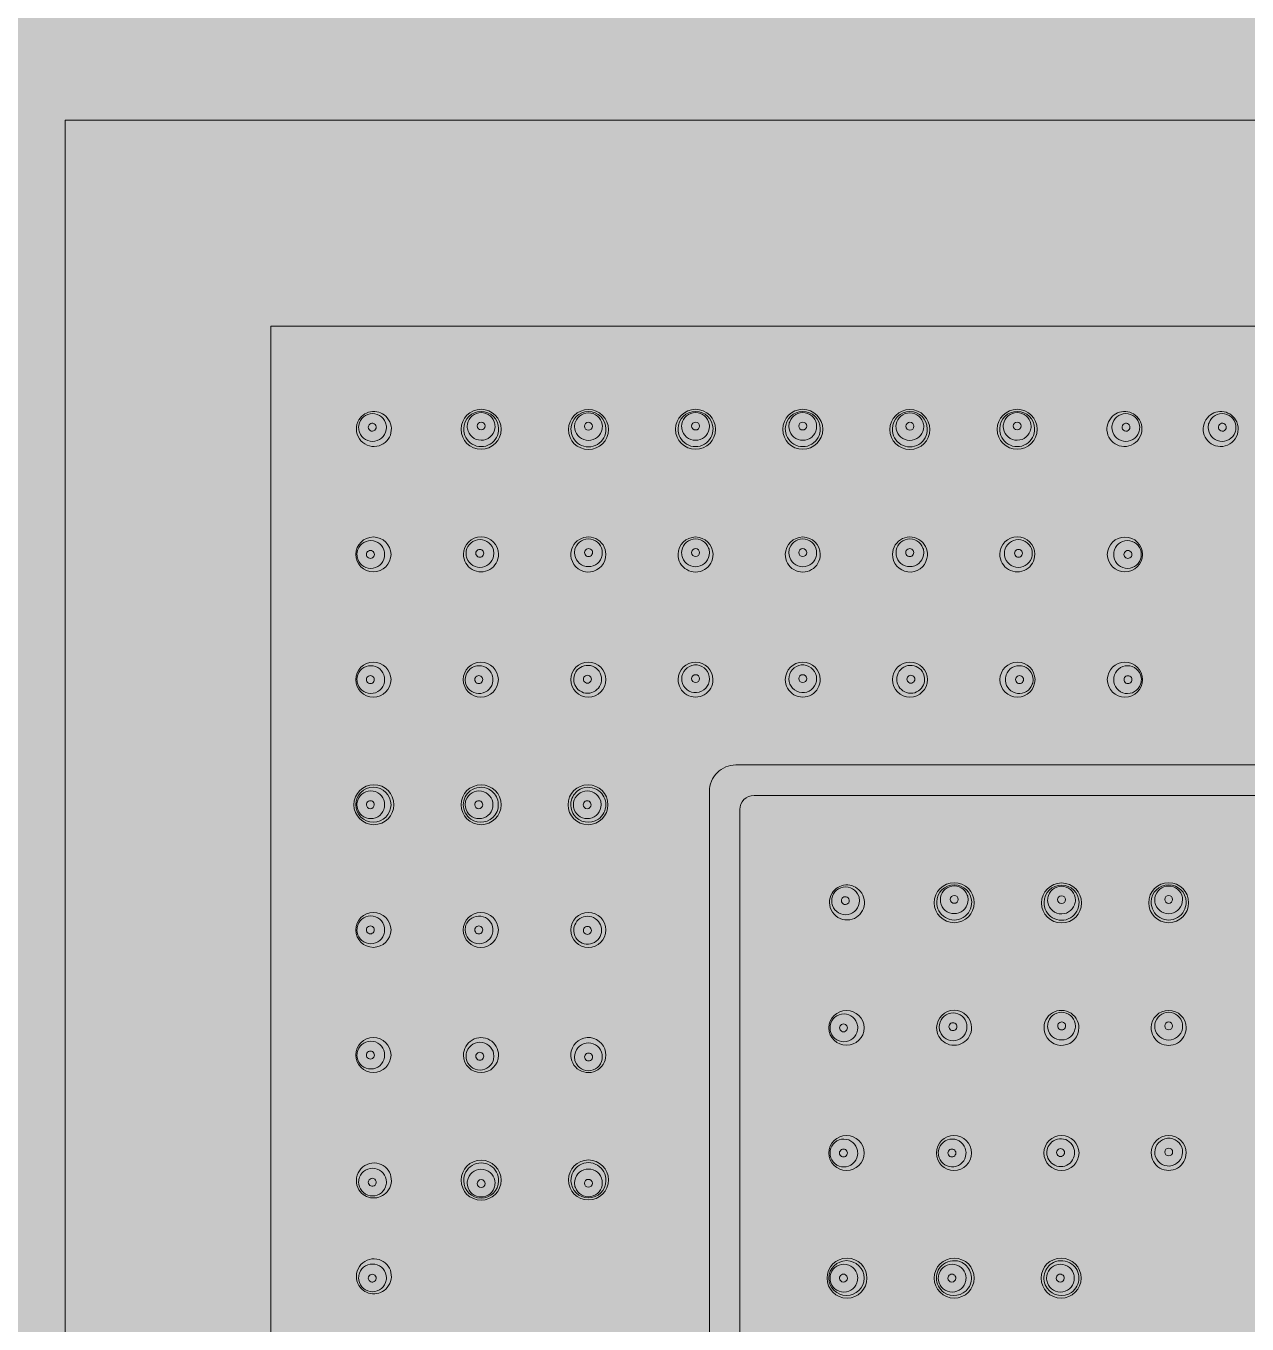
# Model space of a CAD drawing. Header units: metres. Extents: x 8 to 2416, y -346 to 476.
# Drawn here: x 214.5761 to 214.6817, y -176.3671 to -176.255 of the extents above; entities that cross this region are included whole.
import ezdxf

# ---------------------------------------------------------------- set-up
doc = ezdxf.new("R2010")
doc.units = ezdxf.units.M
doc.linetypes.add('0', pattern=[0])
doc.layers.get('0').update_dxf_attribs({"color": 250, "linetype": '0', "lineweight": 20})
doc.layers.add('baños', color=140, linetype='Continuous', lineweight=0)
doc.layers.add('SE-3', color=253, linetype='Continuous', lineweight=5)
doc.styles.get("Standard").update_dxf_attribs({"font": 'arial.ttf', "height": 0.1875})

# ---------------------------------------------------------------- blocks, each defined once
blk = doc.blocks.new('A$C3bae67db')
at = {"layer": 'baños'}
for p, q in [((0.05795743052766511, 0.144322481631086), (0.1420428246007646, 0.144322481631086)), ((0.05567767941755619, 0.142043857970684), (0.05567767969631632, 0.05795731748658994)), ((0.05953425239812304, 0.1416937789345738), (0.140466002730534, 0.1416937789345738)), ((0.05830638234982644, 0.1404659088862488), (0.05830638234982644, 0.05953413947369057))]:
    blk.add_line(p, q, dxfattribs=at)
for points in [[(0.2000001275641807, 0.2000000241799569), (1.275641352549428e-07, 0.2000000241799569), (1.275641352549428e-07, 2.417995403902751e-08), (0.2000001275641807, 2.417995403902751e-08)], [(0.1822216636463319, 0.1822215602621071), (0.01777859148198413, 0.1822215602621071), (0.01777859148198413, 0.0177784880978038), (0.1822216636463319, 0.0177784880978038)]]:
    blk.add_lwpolyline(points, close=True, dxfattribs=at)
for centre, radius in [((0.03594764254646954, 0.1733134594743326), 0.001726273626168971), ((0.04522413281413584, 0.1732910671919292), 0.001726273626168971), ((0.0544796976509847, 0.1733134594743326), 0.001726273626168971), ((0.06374570612022445, 0.1733134594743326), 0.001726273626168971), ((0.07300127095707332, 0.1732910671919292), 0.001726273626168971), ((0.08227776122473962, 0.1733134594743326), 0.001726273626168971), ((0.05448229008286809, 0.1517792178755037), 0.0003427381330779128), ((0.06374232382266065, 0.1517792178755037), 0.0003427381330779128), ((0.02668161499421196, 0.1408899789571372), 0.001726273626168971), ((0.03594724761362933, 0.1408870039678796), 0.001726273626168971), ((0.04518573283938032, 0.1408870045110753), 0.001726273626168971), ((0.0768350682250798, 0.1324260433361175), 0.001726273626168971), ((0.0861115584927461, 0.1324036510537141), 0.001726273626168971), ((0.09536712332959496, 0.1324260433361175), 0.001726273626168971), ((0.09537011069431856, 0.1108947767265462), 0.0003427381330779128), ((0.03594724761362933, 0.1084584461727509), 0.001726273626168971), ((0.04522373788129563, 0.1084808384551543), 0.001726273626168971), ((0.06756904067282221, 0.1000025628189221), 0.001726273626168971), ((0.0768350682250798, 0.1000025628189221), 0.001726273626168971), ((0.08607355345083079, 0.1000025633621178), 0.001726273626168971)]:
    blk.add_circle(centre, radius, dxfattribs=at)
for centre, radius, start, end in [((0.02668835295797045, 0.1733449948361461), 0.001521988814155353, 148.366663832522, 279.4518474387844), ((0.02656214025953751, 0.1734710912806072), 0.001200821812368165, 19.98354941315338, 180.0929165922669), ((0.02667146049041413, 0.173339638749173), 0.001510474982378461, 39.79127587580216, 147.8576029366483), ((0.02654379855423805, 0.1734938082787956), 0.0003434622621792048, 80.36180667197289, 144.2972788445857), ((0.02654419348707826, 0.1734967832680532), 0.000340463161306216, 6.43826669501083, 80.34350834063362), ((0.02668618238338105, 0.1733286937784619), 0.001506273214753162, 279.6351170446447, 40.46958004635466), ((0.02656461747185723, 0.1734779245608316), 0.001196171468180108, 359.9940856858029, 19.71649711018825), ((0.03594852879812471, 0.1733573133617377), 0.001508167584307319, 0.9001850982253351, 179.1011506184335), ((0.03595047069982549, 0.1735581352258926), 0.001202478864778748, 20.04951967974894, 179.640957565026), ((0.03594975739791018, 0.1735992992373561), 0.0003427216785174244, 0.3254488414049065, 179.6683356267581), ((0.03596245409856103, 0.1735654923240766), 0.001188702755491038, 0.00229199929753495, 19.9144172177911), ((0.04522324656248067, 0.1733349210793058), 0.001508167584307319, 0.8988493815665013, 179.0998149017747), ((0.04520932126204436, 0.1735431000416732), 0.001188702755491038, 160.0855827822089, 179.9977080007025), ((0.04522130466055252, 0.1735357429434607), 0.001202478864778748, 0.3590424349740219, 159.9504803202511), ((0.04522201796246783, 0.1735769069549526), 0.0003427216785174244, 0.3316643732419094, 179.6745511585951), ((0.05447989800812003, 0.1733552166100374), 0.001508175294152605, 0.896473032322938, 179.1038122815197), ((0.05448101657564486, 0.1735538487710251), 0.001202467430117421, 20.04733987539626, 179.6512744404281), ((0.05448018139393618, 0.173594454557179), 0.0003427214496652206, 0.3198416913579096, 179.6787560475), ((0.05449272013104611, 0.1735610929665263), 0.001188992995398989, 0.002160217887124121, 19.91273335855645), ((0.06374550576308913, 0.1733552166100374), 0.001508175294152605, 0.8961877184802615, 179.1035269676771), ((0.06373268364016305, 0.1735610929665263), 0.001188992995398989, 160.0872666414435, 179.9978397821129), ((0.0637443871955643, 0.1735538487710251), 0.001202467430117421, 0.3487255595719368, 159.9526601246038), ((0.06374522237727298, 0.173594454557179), 0.0003427214496652206, 0.3212439525000475, 179.6801583086421), ((0.07300215720872849, 0.1733349210793058), 0.001508167584307319, 0.9001850982253351, 179.1011506184335), ((0.07300409911065664, 0.1735357429434607), 0.001202478864778748, 20.04951967974894, 179.640957565026), ((0.07300338580874133, 0.1735769069549526), 0.0003427216785174244, 0.3254488414049065, 179.6683356267581), ((0.07301608250939218, 0.1735431000416732), 0.001188702755491038, 0.00229199929753495, 19.9144172177911), ((0.08227687497308445, 0.1733573133617377), 0.001508167584307319, 0.8988493815665013, 179.0998149017747), ((0.08226294967264813, 0.1735654923240766), 0.001188702755491038, 160.0855827822089, 179.9977080007025), ((0.08227493307138367, 0.1735581352258926), 0.001202478864778748, 0.3590424349740219, 159.9504803202511), ((0.08227564637329898, 0.1735992992373561), 0.0003427216785174244, 0.3316643732419094, 179.6745511585951), ((0.0915392213878281, 0.1733286937784619), 0.001506273214753162, 139.5304199536453, 260.3648829553553), ((0.09155394328079502, 0.173339638749173), 0.001510474982378461, 32.1423970633517, 140.2087241241978), ((0.09166078629935193, 0.1734779245608316), 0.001196171468180108, 160.2835028898118, 180.0059143141971), ((0.09166326351167164, 0.1734710912806072), 0.001200821812368165, 359.9070834077331, 160.0164505868466), ((0.09153705081323871, 0.1733449948361461), 0.001521988814155353, 260.5481525612156, 31.633336167478), ((0.09168121028435827, 0.1734967832680532), 0.000340463161306216, 99.65649165936632, 173.5617333049892), ((0.09168160521697111, 0.1734938082787956), 0.0003434622621792048, 35.70272115541425, 99.63819332802713), ((0.09985813866762783, 0.1733286937784619), 0.001506273214753162, 139.5304199536453, 260.3648829553553), ((0.09987286056059475, 0.173339638749173), 0.001510474982378461, 32.1423970633517, 140.2087241241978), ((0.09997970357915165, 0.1734779245608316), 0.001196171468180108, 160.2835028898118, 180.0059143141971), ((0.09998218079147136, 0.1734710912806072), 0.001200821812368165, 359.9070834077331, 160.0164505868466), ((0.09985596809303843, 0.1733449948361461), 0.001521988814155353, 260.5481525612156, 31.633336167478), ((0.100000127564158, 0.1734967832680532), 0.000340463161306216, 99.65649165936632, 173.5617333049892), ((0.1000005224967708, 0.1734938082787956), 0.0003434622621792048, 35.70272115541425, 99.63819332802713), ((0.02655749825337672, 0.1734690213807717), 0.00119617823364954, 179.9941310564692, 199.6485422794375), ((0.02655997301460822, 0.1734758483477385), 0.001200817506817739, 199.9156134316533, 0.09317299457435906), ((0.02654205190149561, 0.1734943216248617), 0.0003417448353014675, 144.1962748123012, 216.5408433824308), ((0.02654136459543999, 0.1734947125826984), 0.0003414261719296849, 216.6622272733104, 290.466407909324), ((0.02654142169056151, 0.1734966598719616), 0.0003432313649668054, 290.3438179429309, 6.406851776727837), ((0.03594856698939886, 0.1733275157811995), 0.001508967363600021, 177.9698192432843, 2.177052033884066), ((0.0359367025284687, 0.1735657161405477), 0.001188687084480606, 180.0022010002266, 199.6794990756158), ((0.03594870799813954, 0.1735730735439809), 0.001202472454991783, 199.8169514147223, 359.6410310933491), ((0.03594975761118668, 0.173603229818486), 0.0003427216785175545, 180.3254488415971, 359.6683356265643), ((0.04522320837097915, 0.1733051234987677), 0.001508967363600021, 177.8229479661159, 2.030180756715632), ((0.04522306736246584, 0.1735506812615775), 0.001202472454991783, 180.358968906651, 340.1830485852777), ((0.0452220177494187, 0.1735808375360826), 0.0003427216785175545, 180.3316643734357, 359.6745511584029), ((0.04523507283190931, 0.1735433238581159), 0.001188687084480606, 340.3205009243842, 359.9977989997734), ((0.05447989808065223, 0.1733261349289883), 0.001508910434373833, 177.9996003974604, 2.000684916435894), ((0.05446754951820232, 0.1735612104902096), 0.001188978101211688, 180.0020748071833, 199.67936772018), ((0.05447933488515311, 0.1735681017058432), 0.001202398407140004, 199.7994449916714, 359.6681591336498), ((0.05448018144100253, 0.173598289266824), 0.0003427214496676189, 180.3198417624976, 359.6787559762951), ((0.06374550569055693, 0.1733261349289883), 0.001508910434373833, 177.9993150835641, 2.000399602539628), ((0.06374606888628342, 0.1735681017058432), 0.001202398407140004, 180.3318408663502, 340.2005550083285), ((0.06374522233020663, 0.173598289266824), 0.0003427214496676189, 180.3212440237049, 359.6801582375024), ((0.06375785425300684, 0.1735612104902096), 0.001188978101211688, 340.3206322798199, 359.9979251928167), ((0.07300219540023001, 0.1733051234987677), 0.001508967363600021, 177.9698192432843, 2.177052033884066), ((0.07299033093929985, 0.1735433238581159), 0.001188687084480606, 180.0022010002266, 199.6794990756158), ((0.07300233640874332, 0.1735506812615775), 0.001202472454991783, 199.8169514147223, 359.6410310933491), ((0.07300338602179046, 0.1735808375360826), 0.0003427216785175545, 180.3254488415971, 359.6683356265643), ((0.0822768367818103, 0.1733275157811995), 0.001508967363600021, 177.8229479661159, 2.030180756715632), ((0.08227669577306962, 0.1735730735439809), 0.001202472454991783, 180.358968906651, 340.1830485852777), ((0.08227564616002248, 0.173603229818486), 0.0003427216785175545, 180.3316643734357, 359.6745511584029), ((0.08228870124274046, 0.1735657161405477), 0.001188687084480606, 340.3205009243842, 359.9977989997734), ((0.09166543075660094, 0.1734758483477385), 0.001200817506817739, 179.9068270054256, 340.0843865683467), ((0.09168398208064765, 0.1734966598719616), 0.0003432313649668054, 173.5931482232722, 249.6561820570691), ((0.09168403917576917, 0.1734947125826984), 0.0003414261719296849, 249.5335920906758, 323.3377727266896), ((0.09168335186971355, 0.1734943216248617), 0.0003417448353014675, 323.4591566175691, 35.80372518769882), ((0.09166790551783244, 0.1734690213807717), 0.00119617823364954, 340.3514577205625, 0.005868943530813565), ((0.09998434803640066, 0.1734758483477385), 0.001200817506817739, 179.9068270054256, 340.0843865683467), ((0.1000028993604474, 0.1734966598719616), 0.0003432313649668054, 173.5931482232722, 249.6561820570691), ((0.1000029564555689, 0.1734947125826984), 0.0003414261719296849, 249.5335920906758, 323.3377727266896), ((0.1000022691495133, 0.1734943216248617), 0.0003417448353014675, 323.4591566175691, 35.80372518769882), ((0.09998682279763216, 0.1734690213807717), 0.00119617823364954, 340.3514577205625, 0.005868943530813565), ((0.02663879445433714, 0.16248970152974), 0.001523564837230641, 0.572643303545837, 179.4250678076633), ((0.02641404869312147, 0.1625132737926727), 0.00119389333313216, 19.32997812112687, 180.3589489030435), ((0.03593772813631269, 0.1625079825428095), 0.001510641993610608, 0.5139883427186024, 179.4190526749139), ((0.0358497349675222, 0.1625904260841828), 0.001200928035992184, 19.83266307732577, 180.07419896696), ((0.04521341857773997, 0.1625044422988147), 0.001509211767642307, 0.7561059737710158, 193.171467770371), ((0.04521919396050045, 0.1626533971103079), 0.001200928035992184, 359.92580103304, 160.1673369226743), ((0.05447967483312688, 0.1625053218036676), 0.001508369991397104, 0.7108807457131594, 179.2900072567805), ((0.05448111998019023, 0.1626421779732148), 0.001201973046303671, 19.915328080069, 179.8397393457669), ((0.06374493907240186, 0.1625053218036676), 0.001508369991397104, 0.7099927432194744, 179.2891192542869), ((0.06374349392533851, 0.1626421779732148), 0.001201973046303671, 0.1602606542315242, 160.084671919931), ((0.07301119532778877, 0.1625044422988147), 0.001509211767642307, 346.828532229629, 179.243894026229), ((0.0730054199450283, 0.1626533971103079), 0.001200928035992184, 19.83266307732577, 180.07419896696), ((0.08228688576921606, 0.1625079825428095), 0.001510641993610608, 0.5809473250861245, 179.4860116572814), ((0.08237487893800655, 0.1625904260841828), 0.001200928035992184, 359.92580103304, 160.1673369226743), ((0.0915862143840318, 0.1624867265404824), 0.001523564837230641, 0.5749321923366639, 179.4273566964525), ((0.09181096014524748, 0.1625102988034151), 0.00119389333313216, 359.6410510969565, 160.6700218788731), ((0.02637921581206548, 0.1625079551179631), 0.0003407760450880885, 359.6804184145589, 180.3259849812832), ((0.02640200394601244, 0.1625059856988464), 0.001207674969753276, 0, 19.46710473996738), ((0.03584852868878308, 0.1625888708632779), 0.00119972075021922, 180, 199.6894084976491), ((0.03584887435952488, 0.1625915256633057), 0.001200943033476937, 199.8031047080196, 0.06684714840780348), ((0.03583517325408003, 0.1626041723710792), 0.0003424123588573842, 0.09251265869286474, 180.098022152865), ((0.03583517330887709, 0.1626041394468594), 0.0003424123588572697, 180.092512941707, 0.09802186985085153), ((0.03585009761011726, 0.1625929907371422), 0.001199718968097798, 359.996946844907, 19.72332169044368), ((0.04521883131813276, 0.1626559617632672), 0.001199718968097798, 160.2766783095563, 180.003053155093), ((0.04522005456849776, 0.1626544966894308), 0.001200943033476937, 179.9331528515922, 340.1968952919805), ((0.04523375561914555, 0.1626671104729844), 0.0003424123588572697, 179.9019781301492, 359.907487058293), ((0.04523375567394261, 0.1626671433972042), 0.0003424123588573842, 359.901977847135, 179.9074873413072), ((0.04522040023923957, 0.162651841889403), 0.00119972075021922, 340.3105915023508, 0), ((0.05447514442696821, 0.162645556827659), 0.001195992791243886, 180.0008071647798, 199.7035512946327), ((0.05448032528509295, 0.1626488237044619), 0.00120197248215199, 199.7668953392953, 359.839403913317), ((0.05448089270360335, 0.1626680811883894), 0.000342717117449731, 0.1414165953508873, 179.8545204967726), ((0.05448089276453949, 0.1626697972677), 0.0003427171174496419, 180.1414165954144, 359.854520496644), ((0.05448629616487644, 0.1626454373263648), 0.001195996880989198, 0.0008305610141249543, 19.85298930787151), ((0.06373831774087968, 0.1626454373263648), 0.001195996880989198, 160.1470106921285, 179.9991694389859), ((0.0637442886204358, 0.1626488237044619), 0.00120197248215199, 180.160596086683, 340.2331046607047), ((0.0637437212019254, 0.1626680811883894), 0.000342717117449731, 0.1454795032273842, 179.8585834046491), ((0.06374372114098925, 0.1626697972677), 0.0003427171174496419, 180.145479503356, 359.8585834045856), ((0.06374946947856053, 0.162645556827659), 0.001195992791243886, 340.2964487053673, 359.9991928352202), ((0.07300421366628917, 0.162651841889403), 0.00119972075021922, 180, 199.6894084976491), ((0.07300455933703098, 0.1626544966894308), 0.001200943033476937, 199.8031047080196, 0.06684714840780348), ((0.07299085823158613, 0.1626671433972042), 0.0003424123588573842, 0.09251265869286474, 180.098022152865), ((0.07299085828638319, 0.1626671104729844), 0.0003424123588572697, 180.092512941707, 0.09802186985085153), ((0.07300578258762336, 0.1626559617632672), 0.001199718968097798, 359.996946844907, 19.72332169044368), ((0.08237451629541148, 0.1625929907371422), 0.001199718968097798, 160.2766783095563, 180.003053155093), ((0.08237573954600386, 0.1625915256633057), 0.001200943033476937, 179.9331528515922, 340.1968952919805), ((0.08238944059665165, 0.1626041394468594), 0.0003424123588572697, 179.9019781301492, 359.907487058293), ((0.08238944065144871, 0.1626041723710792), 0.0003424123588573842, 359.901977847135, 179.9074873413072), ((0.08237608521674566, 0.1625888708632779), 0.00119972075021922, 340.3105915023508, 0), ((0.09182300489258388, 0.1625030107095888), 0.001207674969753276, 160.5328952600326, 180), ((0.09184579302630347, 0.1625049801287055), 0.0003407760450880885, 359.6740150187168, 180.3195815854411), ((0.0266387950550584, 0.1625197775215845), 0.001523560504830024, 180.5561373689593, 359.441573742277), ((0.02642785375608447, 0.1625057363893809), 0.00120767496975197, 179.997253034212, 199.4671047486142), ((0.02641580915472197, 0.162498448543392), 0.001193893552601191, 199.3299870384884, 0.3617157200806724), ((0.02637921602647886, 0.1625041155252411), 0.0003407760450881728, 179.6804184144938, 0.3259849813467099), ((0.03593772851670884, 0.1625086333660484), 0.001510635915196017, 179.4437361404923, 0.4893048771358387), ((0.04521488791849926, 0.1624924126265803), 0.001507949430811743, 192.7136886774853, 1.213885066650693), ((0.05447967492748695, 0.1624929886570108), 0.001508573317714411, 178.8216237899946, 1.179264308856052), ((0.06374493897804179, 0.1624929886570108), 0.001508573317714411, 178.820735691144, 1.178376210005465), ((0.07300972598702948, 0.1624924126265803), 0.001507949430811743, 178.7861149333493, 347.2863113225147), ((0.0822868853888199, 0.1625086333660484), 0.001510635915196017, 179.5106951228642, 0.5562638595076828), ((0.09158621378331055, 0.1625168025323269), 0.001523560504830024, 180.5584262577229, 359.4438626310407), ((0.09180919968364698, 0.1624954735541344), 0.001193893552601191, 179.6382842799193, 340.6700129615115), ((0.09184579281189009, 0.1625011405359835), 0.0003407760450881728, 179.6740150186533, 0.3195815855062213), ((0.09179715508228448, 0.1625027614001233), 0.00120767496975197, 340.5328952513857, 0.00274696578805152), ((0.02663785287288967, 0.1516793232206517), 0.001523803867774046, 0.5837768436947157, 179.4152251325285), ((0.02641135372616965, 0.1517027955314241), 0.001193765217027741, 19.32207136788142, 180.363403610891), ((0.03592147547076685, 0.1516853050253708), 0.001515211808342921, 0.2639760559234214, 179.7336847053708), ((0.03576870870299764, 0.1516971728971335), 0.001198002720139636, 19.54098254232294, 180.1675718781783), ((0.04521661609644845, 0.1516867050663002), 0.001515211808342921, 0.2663152946292405, 179.7360239440766), ((0.04515062373750744, 0.1517256996076135), 0.001201160737011495, 8.702909777498146, 147.0834398944907), ((0.05447950813184299, 0.1516974878060644), 0.001508175096699564, 0.3875553460212671, 179.6135214827309), ((0.05448327261931674, 0.151767782404324), 0.001200198361899698, 199.7612507028317, 179.9592501936951), ((0.06374510577368575, 0.1516974878060644), 0.001508175096699564, 0.386478517269135, 179.6124446539788), ((0.063741341286212, 0.151767782404324), 0.001200198361899698, 0.04074980630490895, 340.2387492971683), ((0.0730079978090803, 0.1516867050663002), 0.001515211808342921, 0.2639760559234214, 179.7336847053708), ((0.0730739901680213, 0.1517256996076135), 0.001201160737011495, 32.91656010550926, 171.2970902225019), ((0.08230313843476189, 0.1516853050253708), 0.001515211808342921, 0.2663152946292405, 179.7360239440766), ((0.0824559052025311, 0.1516971728971335), 0.001198002720139636, 359.8324281218217, 160.4590174576771), ((0.09158715596547928, 0.1516763482313941), 0.001523803867774046, 0.5847748674714536, 179.4162231563053), ((0.0918136551121993, 0.1516998205421665), 0.001193765217027741, 359.636596389109, 160.6779286321186), ((0.02663785314141798, 0.1517101341865335), 0.001523801172583426, 180.5737534540958, 359.4252485220948), ((0.02642540357485679, 0.1516951663949051), 0.001207791056576054, 179.9972663805075, 199.4636292666915), ((0.02641315858907411, 0.1516877108249055), 0.001193765215403577, 199.3220712593833, 0.3634045924781659), ((0.02637626643670821, 0.1516972787777213), 0.0003407458622599414, 6.35093158794635e-11, 180.3292931579268), ((0.02637627761235173, 0.1516933897590498), 0.0003407568798300127, 179.6753688899595, 0.6539242679389679), ((0.02639910873629425, 0.1516953399615666), 0.001207791059114692, 359.9972673894018, 19.46362924008448), ((0.03592147574657112, 0.1516988162758715), 0.001515209523409549, 180.2445972809356, 359.7530634803589), ((0.0357750706611828, 0.1516936374212783), 0.001204359554630129, 179.9984916965057, 199.6016971446696), ((0.03576950751128471, 0.1516903087541159), 0.001198002774692498, 199.5409847640694, 355.6504272075318), ((0.03574472805278539, 0.1516948994953289), 0.0003418119665339049, 359.8552793012769, 180.1515735499855), ((0.03574472815851415, 0.1516931318816042), 0.0003418119665338834, 179.8552793012768, 0.1515735499854856), ((0.03575830528255075, 0.1516925742759447), 0.001209345381516621, 355.5836531630925, 19.58144326290454), ((0.04521661582064418, 0.1517002163168009), 0.001515209523409549, 180.2469365196411, 359.7554027190644), ((0.04515062373796219, 0.151725699607983), 0.001201160736598691, 147.0834398431392, 202.9431687113481), ((0.04513443505627812, 0.1517334180448024), 0.0003418119665339049, 359.8484264500146, 180.1447206987231), ((0.04513443495054936, 0.1517316504310493), 0.0003418119665338834, 179.8484264500145, 0.1447206987231602), ((0.0451506237447834, 0.1517256996062493), 0.001201160729709154, 337.4823809651804, 8.702909875497538), ((0.05447950815821834, 0.1516946950685458), 0.001508196546264781, 179.5074288684401, 0.4936479602929344), ((0.05441135045814782, 0.1517482342116985), 0.001128460337495796, 178.9640748255869, 199.9974153185455), ((0.0637451057473104, 0.1516946950685458), 0.001508196546264781, 179.5063520397071, 0.4925711315599271), ((0.06381326344738092, 0.1517482342116985), 0.001128460337495796, 340.0025846814546, 1.035925174413134), ((0.07300799808488456, 0.1517002163168009), 0.001515209523409549, 180.2445972809356, 359.7530634803589), ((0.07307399016074534, 0.1517256996062493), 0.001201160729709154, 171.2970901245025, 202.5176190348196), ((0.07309017884925062, 0.1517334180448024), 0.0003418119665339049, 359.8552793012769, 180.1515735499855), ((0.07309017895497938, 0.1517316504310493), 0.0003418119665338834, 179.8552793012768, 0.1515735499854856), ((0.07307399016756655, 0.151725699607983), 0.001201160736598691, 337.0568312886519, 32.91656015686085), ((0.08230313815895762, 0.1516988162758715), 0.001515209523409549, 180.2469365196411, 359.7554027190644), ((0.08246630862297799, 0.1516925742759447), 0.001209345381516621, 160.4185567370955, 184.4163468369073), ((0.08245510639424403, 0.1516903087541159), 0.001198002774692498, 184.3495727924682, 340.4590152359306), ((0.08247988585274335, 0.1516948994953289), 0.0003418119665339049, 359.8484264500146, 180.1447206987231), ((0.08247988574701459, 0.1516931318816042), 0.0003418119665338834, 179.8484264500145, 0.1447206987231602), ((0.08244954324434595, 0.1516936374212783), 0.001204359554630129, 340.3983028553304, 0.00150830349425744), ((0.09158715569695097, 0.1517071591972758), 0.001523801172583426, 180.5747514779052, 359.4262465459042), ((0.09181185024929484, 0.1516847358356479), 0.001193765215403577, 179.6365954075218, 340.6779287406165), ((0.0918259001020747, 0.151692364972309), 0.001207791059114692, 160.5363707599155, 180.0027326105982), ((0.09184873122601722, 0.1516904147697922), 0.0003407568798300127, 179.346075732061, 0.324631110040522), ((0.09184874240166074, 0.1516943037884637), 0.0003407458622599414, 359.6707068420732, 179.9999999999365), ((0.09179960526373954, 0.1516921914056475), 0.001207791056576054, 340.5363707333084, 0.002733619492575247), ((0.04515068339353867, 0.1517096354696328), 0.001195045438537086, 202.2327774254911, 338.1927723495052), ((0.07307393051199007, 0.1517096354696328), 0.001195045438537086, 201.8072276504948, 337.7672225745089), ((0.05795630335677515, 0.142043857970684), 0.002278623939186994, 89.971657394038, 180), ((0.02663749679047989, 0.1408746346023015), 0.00152379913724904, 0.4815084169714707, 179.5184915830285), ((0.03592152982376184, 0.1408746464340318), 0.00152080370815291, 62.66042759306035, 126.6516953464654), ((0.04521145062924781, 0.1408746469772559), 0.00152080370815291, 53.34830465353465, 117.3395724069396), ((0.02645187154073803, 0.140882942504664), 0.001235887417606161, 160.6482721695431, 179.7914807641896), ((0.02641232233166058, 0.1408975588384074), 0.001193729488785252, 359.5143326426547, 160.681163080058), ((0.03591267946192467, 0.1408858718007941), 0.001506514668338149, 126.6365019344265, 180.0534909585633), ((0.03577415512106974, 0.1408870343368172), 0.001204436081000226, 160.4002387764176, 180.1222094087611), ((0.03576849450971942, 0.1408905097199131), 0.001197938431549503, 359.8323604302385, 160.4660116733307), ((0.03592799330474783, 0.1408844735623127), 0.001509106328667489, 15.44699995191785, 62.70706108587409), ((0.03593418548073579, 0.1408868331361255), 0.001502509496179472, 325.0549561738853, 15.42316380291073), ((0.04519879497227386, 0.1408868336793496), 0.001502509496179472, 164.5768361970892, 214.9450438261147), ((0.04520498714826182, 0.1408844741055084), 0.001509106328667489, 117.2929389141259, 164.5530000480822), ((0.04512404218233179, 0.1408905102631373), 0.001197938431549503, 19.53398832666936, 180.1676395697615), ((0.04522030099108498, 0.1408858723439899), 0.001506514668338149, 359.9465090414367, 53.3634980655735), ((0.04511838157098147, 0.1408870348800129), 0.001204436081000226, 359.8777905912389, 19.59976122358242), ((0.05953425239812304, 0.1404659088862488), 0.001227870048324664, 90.00000000256642, 179.9999999898011), ((0.02663749679047989, 0.1409054156539078), 0.001523851350039296, 180.6758761340693, 359.3241238659307), ((0.02641017567405335, 0.1408829216825787), 0.001194191915340333, 179.7832012068268, 340.6623966942979), ((0.02637532323613279, 0.1408919247424087), 0.0003407503923429775, 359.2459407059762, 180.7540592940236), ((0.02637532323613279, 0.1408880084856499), 0.0003407213562947965, 180.0955432162111, 359.9044567837889), ((0.02639817419524526, 0.1408899221982729), 0.001207837290240649, 340.537568001467, 359.8822677890739), ((0.03591265801626697, 0.1408880546749067), 0.001506496842203655, 180.1365117840078, 235.2142598131893), ((0.03576765534033122, 0.1408834946195334), 0.001197933953633447, 179.9535721002179, 340.4661922248824), ((0.03574353055589974, 0.1408878943784266), 0.0003418063086853633, 359.4251909468629, 180.574809053137), ((0.03574353055589974, 0.1408861019234742), 0.0003417930261405343, 180.2743482528581, 359.7256517471419), ((0.03576199303163641, 0.1408869747278523), 0.001204434782080665, 340.4002334721913, 0.001426747796174793), ((0.0451305436604148, 0.140886975271048), 0.001204434782080665, 179.9985732522038, 199.5997665278087), ((0.04512488135171999, 0.1408834951627291), 0.001197933953633447, 199.5338077751176, 0.04642789978211763), ((0.04511300602937673, 0.1408878949216508), 0.0003418063086853633, 359.4251909468629, 180.574809053137), ((0.04511300602937673, 0.1408861024666983), 0.0003417930261405343, 180.2743482528581, 359.7256517471419), ((0.04522032243674268, 0.1408880552181309), 0.001506496842203655, 304.7857401868107, 359.8634882159906), ((0.0359213165556671, 0.1408973936484479), 0.001519107682017091, 235.1470028587918, 325.0064798470243), ((0.04521166389734255, 0.140897394191672), 0.001519107682017091, 214.9935201529758, 304.8529971412081), ((0.06744956593814777, 0.1325836751423921), 0.001200821812368165, 19.98354941315338, 180.0929165922669), ((0.06755888616902439, 0.1324522226109579), 0.001510474982378461, 39.79127587580216, 147.8576029366483), ((0.06757360806199131, 0.1324412776402468), 0.001506273214753162, 279.6351170446447, 40.46958004635466), ((0.07683595447673497, 0.1324698972235225), 0.001508167584307319, 0.9001850982253351, 179.1011506184335), ((0.07683789637843574, 0.1326707190876775), 0.001202478864778748, 20.04951967974894, 179.640957565026), ((0.08611067224109092, 0.1324475049410907), 0.001508167584307319, 0.8988493815665013, 179.0998149017747), ((0.08610873033916278, 0.1326483268052456), 0.001202478864778748, 0.3590424349740219, 159.9504803202511), ((0.09536732368673029, 0.1324678004718223), 0.001508175294152605, 0.896473032322938, 179.1038122815197), ((0.09536844225425511, 0.13266643263281), 0.001202467430117421, 20.04733987539626, 179.6512744404281), ((0.06757577863658071, 0.132457578697931), 0.001521988814155353, 148.366663832522, 279.4518474387844), ((0.06744492393198698, 0.1325816052425566), 0.00119617823364954, 179.9941310564692, 199.6485422794375), ((0.06744739869321847, 0.1325884322095234), 0.001200817506817739, 199.9156134316533, 0.09317299457435906), ((0.06742947758010587, 0.1326069054866466), 0.0003417448353014675, 144.1962748123012, 216.5408433824308), ((0.06743122423284831, 0.1326063921405805), 0.0003434622621792048, 80.36180667197289, 144.2972788445857), ((0.06742879027405024, 0.1326072964444833), 0.0003414261719296849, 216.6622272733104, 290.466407909324), ((0.06743161916568852, 0.1326093671298381), 0.000340463161306216, 6.43826669501083, 80.34350834063362), ((0.06742884736917176, 0.1326092437337465), 0.0003432313649668054, 290.3438179429309, 6.406851776727837), ((0.06745204315046749, 0.1325905084226164), 0.001196171468180108, 359.9940856858029, 19.71649711018825), ((0.07683599266800911, 0.1324400996429844), 0.001508967363600021, 177.9698192432843, 2.177052033884066), ((0.07682412820707896, 0.1326783000023326), 0.001188687084480606, 180.0022010002266, 199.6794990756158), ((0.0768361336767498, 0.1326856574057658), 0.001202472454991783, 199.8169514147223, 359.6410310933491), ((0.07683718307652043, 0.1327118830991409), 0.0003427216785174244, 0.3254488414049065, 179.6683356267581), ((0.07683718328979694, 0.1327158136802709), 0.0003427216785175545, 180.3254488415971, 359.6683356265643), ((0.07684987977717128, 0.1326780761858615), 0.001188702755491038, 0.00229199929753495, 19.9144172177911), ((0.08611063404958941, 0.1324177073605526), 0.001508967363600021, 177.8229479661159, 2.030180756715632), ((0.08609674694065461, 0.1326556839034581), 0.001188702755491038, 160.0855827822089, 179.9977080007025), ((0.0861104930410761, 0.1326632651233624), 0.001202472454991783, 180.358968906651, 340.1830485852777), ((0.08610944364107809, 0.1326894908167375), 0.0003427216785174244, 0.3316643732419094, 179.6745511585951), ((0.08610944342802895, 0.1326934213978674), 0.0003427216785175545, 180.3316643734357, 359.6745511584029), ((0.08612249851051956, 0.1326559077199008), 0.001188687084480606, 340.3205009243842, 359.9977989997734), ((0.09536732375926249, 0.1324387187907732), 0.001508910434373833, 177.9996003974604, 2.000684916435894), ((0.09535497519681257, 0.1326737943519944), 0.001188978101211688, 180.0020748071833, 199.6793677201801), ((0.09536676056376336, 0.1326806855676281), 0.001202398407140004, 199.7994449916714, 359.6681591336498), ((0.09536760707254643, 0.1327070384189639), 0.0003427214496652206, 0.3198416913579096, 179.6787560475), ((0.09536760711961279, 0.1327108731286089), 0.0003427214496676189, 180.3198417624976, 359.6787559762951), ((0.09538014580965637, 0.1326736768283112), 0.001188992995398989, 0.002160217887124121, 19.91273335855645), ((0.02663785314141798, 0.1300647464498077), 0.001523801172583426, 0.5747514779052038, 179.4262465459042), ((0.02641315858907411, 0.1300871698114356), 0.001193765215403577, 359.6365954075218, 160.6779287406165), ((0.03592147574657112, 0.1300701143819545), 0.001515209523409549, 0.2469365196410936, 179.7554027190644), ((0.03576950751128471, 0.13007862190371), 0.001198002774692498, 4.349572792468204, 160.4590152359306), ((0.04521661582064418, 0.1300687143410251), 0.001515209523409549, 0.244597280935595, 179.7530634803589), ((0.04515068339353867, 0.1300592951881931), 0.001195045438537086, 21.80722765049478, 157.7672225745089), ((0.02663785287288967, 0.1300955574157179), 0.001523803867774046, 180.5847748674714, 359.4162231563053), ((0.02641135372616965, 0.1300720851049171), 0.001193765217027741, 179.636596389109, 340.6779286321186), ((0.02642540357485679, 0.1300797142414361), 0.001207791056576054, 160.5363707333084, 180.0027336194925), ((0.02637627761235173, 0.1300814908772914), 0.0003407568798300127, 359.346075732061, 180.3246311100405), ((0.02637626643670821, 0.1300776018586198), 0.0003407458622599414, 179.6707068420732, 359.9999999999364), ((0.02639910873629425, 0.1300795406747746), 0.001207791059114692, 340.5363707599155, 0.002732610598238034), ((0.03592147547076685, 0.1300836256324551), 0.001515211808342921, 180.2663152946292, 359.7360239440766), ((0.03576870870299764, 0.1300717577606925), 0.001198002720139636, 179.8324281218217, 340.459017457677), ((0.0357750706611828, 0.1300752932365477), 0.001204359554630129, 160.3983028553304, 180.0015083034943), ((0.03574472815851415, 0.1300757987762502), 0.0003418119665338834, 359.8484264500146, 180.1447206987231), ((0.03574472805278539, 0.1300740311624971), 0.0003418119665339049, 179.8484264500145, 0.1447206987231602), ((0.03575830528255075, 0.1300763563818812), 0.001209345381516621, 340.4185567370939, 4.416346836907331), ((0.04521661609644845, 0.1300822255915257), 0.001515211808342921, 180.2639760559234, 359.7336847053708), ((0.04515062373796219, 0.1300432310498714), 0.001201160736598691, 157.0568312886519, 212.9165601568608), ((0.04513443495054936, 0.1300372802267766), 0.0003418119665338834, 359.8552793012769, 180.1515735499855), ((0.0451506237447834, 0.1300432310515767), 0.001201160729709154, 351.2970901245022, 22.51761903481964), ((0.04515062373750744, 0.1300432310502124), 0.001201160737011495, 212.9165601055092, 351.2970902225019), ((0.04513443505627812, 0.1300355126130519), 0.0003418119665339049, 179.8552793012768, 0.1515735499854856), ((0.0675262201329474, 0.1216022853915248), 0.001523564837230641, 0.572643303545837, 179.4250678076633), ((0.06730147437173173, 0.1216258576544575), 0.00119389333313216, 19.32997812112687, 180.3589489030435), ((0.07682554874776315, 0.121623541393852), 0.001510641993610608, 0.5139883427186024, 179.4190526749139), ((0.07673755557897266, 0.1217059849352253), 0.001200928035992184, 19.83266307732577, 180.07419896696), ((0.08610123918919044, 0.1216200011498572), 0.001509211767642307, 0.7561059737710158, 193.171467770371), ((0.08610701457195091, 0.1217689559613504), 0.001200928035992184, 359.92580103304, 160.1673369226743), ((0.09536749544457734, 0.1216208806547101), 0.001508369991397104, 0.7108807457131594, 179.2900072567805), ((0.0953689405916407, 0.1217577368242573), 0.001201973046303671, 19.915328080069, 179.8397393457669), ((0.06752622073366865, 0.1216323613833694), 0.001523560504830024, 180.5561373689593, 359.441573742277), ((0.06731527943469473, 0.1216183202511658), 0.00120767496975197, 179.997253034212, 199.4671047486143), ((0.06730323483333223, 0.1216110324051769), 0.001193893552601191, 199.3299870384885, 0.3617157200806724), ((0.06726664149067574, 0.121620538979748), 0.0003407760450880885, 359.6804184145589, 180.3259849812832), ((0.06726664170508911, 0.121616699387026), 0.0003407760450881728, 179.6804184144938, 0.3259849813467099), ((0.0672894296246227, 0.1216185695606313), 0.001207674969753276, 0, 19.46710473996738), ((0.07682554912815931, 0.1216241922170909), 0.001510635915196017, 179.4437361404923, 0.4893048771358387), ((0.07673634930023354, 0.1217044297143204), 0.00119972075021922, 180, 199.6894084976491), ((0.07673669497097535, 0.1217070845143482), 0.001200943033476937, 199.8031047080196, 0.06684714840780348), ((0.0767229938655305, 0.1217197312221217), 0.0003424123588573842, 0.09251265869286474, 180.098022152865), ((0.07672299392032755, 0.1217196982979019), 0.0003424123588572697, 180.092512941707, 0.09802186985085153), ((0.07673791822156772, 0.1217085495881847), 0.001199718968097798, 359.996946844907, 19.72332169044368), ((0.08610270852994972, 0.1216079714776228), 0.001507949430811743, 192.7136886774853, 1.213885066650693), ((0.08610787517994822, 0.1217700555404733), 0.001200943033476937, 179.9331528515922, 340.1968952919805), ((0.08610665192958322, 0.1217715206143097), 0.001199718968097798, 160.2766783095563, 180.003053155093), ((0.08612157628539308, 0.1217827022482467), 0.0003424123588573842, 359.901977847135, 179.9074873413072), ((0.08612157623059602, 0.1217826693240269), 0.0003424123588572697, 179.9019781301492, 359.907487058293), ((0.08610822085069003, 0.1217674007404455), 0.00119972075021922, 340.3105915023508, 0), ((0.09536749553893742, 0.1216085475080533), 0.001508573317714411, 178.8216237899946, 1.179264308856052), ((0.09536296503841868, 0.1217611156787015), 0.001195992791243886, 180.0008071647798, 199.7035512946327), ((0.09536814589654341, 0.1217643825555044), 0.00120197248215199, 199.7668953392953, 359.839403913317), ((0.09536871331505381, 0.1217836400394319), 0.000342717117449731, 0.1414165953508873, 179.8545204967726), ((0.09536871337598996, 0.1217853561187425), 0.0003427171174496419, 180.1414165954144, 359.854520496644), ((0.0953741167763269, 0.1217609961774073), 0.001195996880989198, 0.0008305610141249543, 19.85298930787151), ((0.0266387950550584, 0.1192551031147566), 0.001523560504830024, 0.5584262577229699, 179.4438626310407), ((0.02641580915472197, 0.1192764320929776), 0.001193893552601191, 359.6382842799194, 160.6700129615116), ((0.03593772851670884, 0.119260297291806), 0.001510635915196017, 359.5106951228642, 180.5562638595077), ((0.03584887435952488, 0.1191774049945202), 0.001200943033476937, 359.9331528515922, 160.1968952919805), ((0.04521488791849926, 0.1192765180312456), 0.001507949430811743, 358.7861149333493, 167.2863113225147), ((0.04522005456849776, 0.1191144339683952), 0.001200943033476937, 19.80310470801955, 180.0668471484078), ((0.02663879445433714, 0.1192851791066296), 0.001523564837230641, 180.5749321923367, 359.4273566964525), ((0.02641404869312147, 0.1192616068436685), 0.00119389333313216, 179.6410510969565, 340.6700218788732), ((0.02642785375608447, 0.1192691442469602), 0.00120767496975197, 160.5328952513857, 180.002746965788), ((0.02637921602647886, 0.1192707651111), 0.0003407760450881728, 359.6740150186533, 180.3195815855062), ((0.02637921581206548, 0.1192669255184065), 0.0003407760450880885, 179.6740150187168, 0.3195815854410826), ((0.02640200394601244, 0.1192688949374947), 0.001207674969753276, 340.5328952600327, 0), ((0.03593772813631269, 0.1192609481150164), 0.001510641993610608, 180.5809473250861, 359.4860116572814), ((0.0358497349675222, 0.1191785045736431), 0.001200928035992184, 179.92580103304, 340.1673369226742), ((0.03584852868878308, 0.119180059794548), 0.00119972075021922, 160.3105915023508, 180), ((0.03583517330887709, 0.119164791210995), 0.0003424123588572697, 359.9019781301491, 179.907487058293), ((0.03583517325408003, 0.1191647582867468), 0.0003424123588573842, 179.9019778471349, 359.9074873413071), ((0.03585009761011726, 0.1191759399206838), 0.001199718968097798, 340.2766783095563, 0.003053155092960894), ((0.04521341857773997, 0.1192644883590113), 0.001509211767642307, 166.828532229629, 359.243894026229), ((0.04521883131813276, 0.1191129688945587), 0.001199718968097798, 179.996946844907, 199.7233216904437), ((0.04521919396050045, 0.119115533547518), 0.001200928035992184, 199.8326630773257, 0.07419896695995848), ((0.04523375561914555, 0.1191018201848415), 0.0003424123588572697, 0.09251294170702966, 180.0980218698508), ((0.04523375567394261, 0.1191017872606217), 0.0003424123588573842, 180.0925126586928, 0.09802215286506169), ((0.04522040023923957, 0.119117088768423), 0.00119972075021922, 0, 19.68940849764915), ((0.06752527855149992, 0.1107919070824366), 0.001523803867774046, 0.5837768436947157, 179.4152251325285), ((0.07680929608221732, 0.1108008638764133), 0.001515211808342921, 0.2639760559234214, 179.7336847053708), ((0.08610443670789891, 0.1108022639173427), 0.001515211808342921, 0.2663152946292405, 179.7360239440766), ((0.09536732874329346, 0.1108130466571069), 0.001508175096699564, 0.3875553460212671, 179.6135214827309), ((0.06729877940477991, 0.110815379393209), 0.001193765217027741, 19.32207136788142, 180.363403610891), ((0.06726369211531846, 0.1108098626395062), 0.0003407458622599414, 6.35093158794635e-11, 180.3292931579268), ((0.06728653441490451, 0.1108079238233515), 0.001207791059114692, 359.9972673894018, 19.46362924008448), ((0.07665652931444811, 0.110812731748176), 0.001198002720139636, 19.54098254232294, 180.1675718781783), ((0.07663254866423586, 0.1108104583463714), 0.0003418119665339049, 359.8552793012769, 180.1515735499855), ((0.07664612589400122, 0.1108081331269872), 0.001209345381516621, 355.5836531630925, 19.58144326290454), ((0.08603844434941266, 0.1108412584590255), 0.001201160736598691, 147.0834398431392, 202.9431687113481), ((0.08603844434895791, 0.110841258458656), 0.001201160737011495, 8.702909777498146, 147.0834398944907), ((0.08602225566772859, 0.1108489768958449), 0.0003418119665339049, 359.8484264500146, 180.1447206987231), ((0.08603844435623387, 0.1108412584572918), 0.001201160729709154, 337.4823809651804, 8.702909875497538), ((0.0953710932307672, 0.1108833412553665), 0.001200198361899698, 199.7612507028317, 179.9592501936951), ((0.02668835295797045, 0.1084298858001951), 0.001521988814155353, 80.54815256121562, 211.6333361674779), ((0.02668618238338105, 0.1084461868578792), 0.001506273214753162, 319.5304199536451, 80.36488295535518), ((0.03594817205655865, 0.1084443898659124), 0.001508967363600021, 357.8229479661159, 182.0301807567156), ((0.04522281343813894, 0.1084667821483158), 0.001508967363600021, 357.9698192432843, 182.1770520338841), ((0.06752527882002823, 0.1108227180483183), 0.001523801172583426, 180.5737534540958, 359.4252485220948), ((0.06731282925346704, 0.11080775025669), 0.001207791056576054, 179.9972663805075, 199.4636292666915), ((0.06730058426768437, 0.1108002946866904), 0.001193765215403577, 199.3220712593833, 0.3634045924781659), ((0.06726370329096198, 0.1108059736208347), 0.0003407568798300127, 179.6753688899595, 0.6539242679389679), ((0.07680929635802158, 0.1108143751269139), 0.001515209523409549, 180.2445972809356, 359.7530634803589), ((0.07666289127263326, 0.1108091962723208), 0.001204359554630129, 179.9984916965057, 199.6016971446696), ((0.07665732812273518, 0.1108058676051584), 0.001198002774692498, 199.5409847640694, 355.6504272075318), ((0.07663254876996461, 0.1108086907326467), 0.0003418119665338834, 179.8552793012768, 0.1515735499854856), ((0.08610443643209464, 0.1108157751678434), 0.001515209523409549, 180.2469365196411, 359.7554027190644), ((0.08603850400498914, 0.1108251943206753), 0.001195045438537086, 202.2327774254911, 338.1927723495052), ((0.08602225556199983, 0.1108472092820918), 0.0003418119665338834, 179.8484264500145, 0.1447206987231602), ((0.0953673287696688, 0.1108102539195883), 0.001508196546264781, 179.5074288684401, 0.4936479602929344), ((0.09529917106959829, 0.110863793062741), 0.001128460337495796, 178.9640748255869, 199.9974153185455), ((0.02655997301460822, 0.1082990322886026), 0.001200817506817739, 359.9068270054257, 160.0843865683467), ((0.03594831306529933, 0.1081988321031027), 0.001202472454991783, 0.3589689066509878, 160.1830485852777), ((0.04522267242962563, 0.1082212243855061), 0.001202472454991783, 19.81695141472233, 179.641031093349), ((0.02656214025953751, 0.1083037893557623), 0.001200821812368165, 179.9070834077331, 340.0164505868464), ((0.02655749825337672, 0.1083058592555695), 0.00119617823364954, 160.3514577205625, 180.0058689435308), ((0.02667146049041413, 0.1084352418871966), 0.001510474982378461, 212.1423970633514, 320.2087241241978), ((0.02654205190149561, 0.1082805590115079), 0.0003417448353014675, 143.4591566175692, 215.8037251876988), ((0.02654379855423805, 0.1082810723575456), 0.0003434622621792048, 215.7027211554142, 279.638193328027), ((0.02654136459543999, 0.1082801680536427), 0.0003414261719296849, 69.53359209067591, 143.3377727266896), ((0.02654419348707826, 0.108278097368288), 0.000340463161306216, 279.6564916593664, 353.5617333049892), ((0.02654142169056151, 0.108278220764408), 0.0003432313649668054, 353.593148223272, 69.65618205706909), ((0.02656461747185723, 0.1082969560755096), 0.001196171468180108, 340.2835028898117, 0.005914314197119606), ((0.0359481338652845, 0.1084145922853459), 0.001508167584307319, 180.8988493815665, 359.0998149017747), ((0.03593630759562849, 0.1082061895065642), 0.001188687084480606, 160.3205009243842, 179.9977989997734), ((0.03595007576698528, 0.108213770421191), 0.001202478864778748, 180.359042434974, 339.950480320251), ((0.03594936267834647, 0.1081686758285976), 0.0003427216785175545, 0.3316643734356975, 179.6745511584029), ((0.03594936246506997, 0.1081726064097275), 0.0003427216785174244, 180.3316643732419, 359.6745511585951), ((0.03596205916572082, 0.108206413323007), 0.001188702755491038, 340.0855827822089, 359.9977080007025), ((0.04522285162964046, 0.1084369845677777), 0.001508167584307319, 180.9001850982251, 359.1011506184335), ((0.04520892632920415, 0.1082288056054104), 0.001188702755491038, 180.0022919992975, 199.9144172177909), ((0.04522090972771231, 0.1082361627036228), 0.001202478864778748, 200.049519679749, 359.640957565026), ((0.04522162281657849, 0.1081910681110294), 0.0003427216785175545, 0.325448841597066, 179.6683356265643), ((0.04522162302962762, 0.1081949986921309), 0.0003427216785174244, 180.3254488414049, 359.6683356267581), ((0.0452346778990691, 0.1082285817889677), 0.001188687084480606, 0.002201000226615922, 19.67949907561579), ((0.02668835295797045, 0.1001518126118626), 0.001521988814155353, 80.54815256121562, 211.6333361674779), ((0.02655997301460822, 0.1000209591002701), 0.001200817506817739, 359.9068270054257, 160.0843865683467), ((0.02668618238338105, 0.1001681136695467), 0.001506273214753162, 319.5304199536451, 80.36488295535518), ((0.06752492246909014, 0.09998721846408642), 0.00152379913724904, 0.4815084169714707, 179.5184915830285), ((0.06729974801027083, 0.1000101427001923), 0.001193729488785252, 359.5143326426547, 160.681163080058), ((0.07680050007337513, 0.1000014306518366), 0.001506514668338149, 126.6365019344265, 180.0534909585633), ((0.07665631512116988, 0.1000060685709556), 0.001197938431549503, 359.8323604302385, 160.4660116733307), ((0.07680935043521231, 0.0999902052850743), 0.00152080370815291, 62.66042759306035, 126.6516953464654), ((0.0768158139161983, 0.1000000324133552), 0.001509106328667489, 15.44699995191785, 62.70706108587409), ((0.08609280775971229, 0.1000000329565509), 0.001509106328667489, 117.2929389141259, 164.5530000480822), ((0.08601186279378226, 0.1000060691141798), 0.001197938431549503, 19.53398832666936, 180.1676395697615), ((0.08609927124069827, 0.09999020582829843), 0.00152080370815291, 53.34830465353465, 117.3395724069396), ((0.08610812160253545, 0.1000014311950324), 0.001506514668338149, 359.9465090414367, 53.3634980655735), ((0.02656214025953751, 0.1000257161674298), 0.001200821812368165, 179.9070834077331, 340.0164505868464), ((0.02655749825337672, 0.1000277860672369), 0.00119617823364954, 160.3514577205625, 180.0058689435308), ((0.02654205190149561, 0.1000024858231754), 0.0003417448353014675, 143.4591566175692, 215.8037251876988), ((0.02654379855423805, 0.1000029991692131), 0.0003434622621792048, 215.7027211554142, 279.638193328027), ((0.02654136459543999, 0.1000020948653102), 0.0003414261719296849, 69.53359209067591, 143.3377727266896), ((0.02654419348707826, 0.1000000241799555), 0.000340463161306216, 279.6564916593664, 353.5617333049892), ((0.02654142169056151, 0.1000001475760754), 0.0003432313649668054, 353.593148223272, 69.65618205706909), ((0.02656461747185723, 0.1000188828871771), 0.001196171468180108, 340.2835028898117, 0.005914314197119606), ((0.06752492246909014, 0.1000179995156927), 0.001523851350039296, 180.6758761340693, 359.3241238659307), ((0.0672976013526636, 0.09999550554436354), 0.001194191915340333, 179.7832012068268, 340.6623966942979), ((0.06733929721934828, 0.09999552636644893), 0.001235887417606161, 160.6482721695431, 179.7914807641896), ((0.06726274891474304, 0.1000045086041936), 0.0003407503923429775, 359.2459407059762, 180.7540592940236), ((0.06726274891474304, 0.1000005923474347), 0.0003407213562947965, 180.0955432162111, 359.9044567837889), ((0.06728559987385552, 0.1000025060600578), 0.001207837290240649, 340.537568001467, 359.8822677890739), ((0.07680047862771744, 0.1000036135259492), 0.001506496842203655, 180.1365117840078, 235.2142598131893), ((0.0766619757325202, 0.1000025931878596), 0.001204436081000226, 160.4002387764176, 180.1222094087611), ((0.07665547595178168, 0.09999905347057592), 0.001197933953633447, 179.9535721002179, 340.4661922248824), ((0.0766313511673502, 0.1000034532294691), 0.0003418063086853633, 359.4251909468629, 180.574809053137), ((0.0766313511673502, 0.1000016607745167), 0.0003417930261405343, 180.2743482528581, 359.7256517471419), ((0.07664981364308687, 0.1000025335788948), 0.001204434782080665, 340.4002334721913, 0.001426747796174793), ((0.07682200609218626, 0.100002391987168), 0.001502509496179472, 325.0549561738853, 15.42316380291073), ((0.08608661558372432, 0.1000023925303921), 0.001502509496179472, 164.5768361970892, 214.9450438261147), ((0.08601836427186527, 0.1000025341220905), 0.001204434782080665, 179.9985732522038, 199.5997665278087), ((0.08601270196317046, 0.09999905401377163), 0.001197933953633447, 199.5338077751176, 0.04642789978211763), ((0.0860008266408272, 0.1000034537726933), 0.0003418063086853633, 359.4251909468629, 180.574809053137), ((0.0860008266408272, 0.1000016613177408), 0.0003417930261405343, 180.2743482528581, 359.7256517471419), ((0.08610814304819314, 0.1000036140691734), 0.001506496842203655, 304.7857401868107, 359.8634882159906), ((0.08600620218243193, 0.1000025937310554), 0.001204436081000226, 359.8777905912389, 19.59976122358242), ((0.02667146049041413, 0.100157168698864), 0.001510474982378461, 212.1423970633514, 320.2087241241978), ((0.07680913716711757, 0.1000129524994904), 0.001519107682017091, 235.1470028587918, 325.0064798470243), ((0.08609948450879301, 0.1000129530427145), 0.001519107682017091, 214.9935201529758, 304.8529971412081)]:
    blk.add_arc(centre, radius, start, end, dxfattribs=at)
blk = doc.blocks.new('PL BASE 2N NASAS 09')
at = {"layer": 'baños'}
blk.add_blockref('A$C3bae67db', (164.6152335097686, -8.261673259724354), dxfattribs=at)
at = {"layer": 'baños', "linetype": 'Continuous', "flags": 8}
for tag, p in [('MODELNUMBER', (167.1329024166141, -5.630616461235325, 2.857834639711941e-07)), ('TRADENAME', (167.1329024166694, -5.630658418648187, 2.857834639711941e-07)), ('MATERIAL', (167.132902416781, -5.630742991131916, 2.857834639711941e-07)), ('PRODUCT', (167.1329024167253, -5.630700704890165, 2.857834639711941e-07)), ('MODELNUMBER', (168.3076463902173, -5.630616461235325, 2.857834639711941e-07)), ('TRADENAME', (168.3076463902726, -5.630658418648187, 2.857834639711941e-07)), ('MATERIAL', (168.3076463903842, -5.630742991131916, 2.857834639711941e-07)), ('PRODUCT', (168.3076463903285, -5.630700704890165, 2.857834639711941e-07))]:
    blk.add_attdef(tag, p, '', height=2.537174511142602e-05, rotation=180.0000755047861, dxfattribs=at)
blk = doc.blocks.new('PL MUEBLES 2N NASAS 09')
blk.add_blockref('PL BASE 2N NASAS 09', (49.91427858474094, 62.7170073077223))

msp = doc.modelspace()

# ---------------------------------------------------------------- hatches: boundary and pattern name
at = {"layer": 'SE-3', "true_color": 0xffc78f, "transparency": 33554483}
h = msp.add_hatch(color=31, dxfattribs=at)
h.dxf.hatch_style = 1
edge = h.paths.add_edge_path()
edge.add_arc((212.9018249119709, -173.6532251011052), 0.04000000000004889, 90.0000000000407, 179.9999999999593, ccw=False)
edge.add_line((212.9018249119709, -173.6132251011051), (213.1218249216633, -173.6132251011052))
edge.add_line((213.1218249216633, -173.6132251011052), (213.1208763032689, -173.6132251011052))
edge.add_line((213.1208763032689, -173.6132251011052), (213.1192272403536, -173.6132251011052))
edge.add_line((213.1192272403536, -173.6132251011052), (213.7971352352468, -173.6133320989545))
edge.add_line((213.7971352352468, -173.6133320989545), (213.7989244279217, -173.6132251011052))
edge.add_line((213.7989244279217, -173.6132251011052), (213.8018409819352, -173.6132249896391))
edge.add_line((213.8018409819352, -173.6132249896391), (214.1218540061271, -173.6132251624736))
edge.add_line((214.1218540061271, -173.6132251624736), (214.1228309719497, -173.6132251011052))
edge.add_line((214.1228309719497, -173.6132251011052), (214.1242300156489, -173.6132251011052))
edge.add_line((214.1242300156489, -173.6132251011052), (214.7971188249514, -173.6133321418463))
edge.add_line((214.7971188249514, -173.6133321418463), (214.8005784484149, -173.6132056755993))
edge.add_line((214.8005784484149, -173.6132056755993), (214.8017581389176, -173.6132250453721))
edge.add_line((214.8017581389176, -173.6132250453721), (215.0218249119709, -173.6132251011051))
edge.add_arc((215.0218249119709, -173.6532251011052), 0.04000000000004889, 8.139977580867708e-11, 89.9999999999186, ccw=False)
edge.add_line((215.0618249119709, -173.6532251011051), (215.061824911969, -175.5432251011052))
edge.add_line((215.061824911969, -175.5432251011052), (215.0618249119715, -175.7126114475878))
edge.add_line((215.0618249119715, -175.7126114475878), (214.5828577646944, -175.7126114475878))
edge.add_line((214.5828577646944, -175.7126114475878), (214.5918249119707, -175.7132251011051))
edge.add_line((214.5918249119707, -175.7132251011051), (215.0618249119715, -175.7132251011051))
edge.add_line((215.0618249119715, -175.7132251011051), (215.061824911969, -175.7832251011051))
edge.add_line((215.061824911969, -175.7832251011051), (215.061824911969, -177.0932251011054))
edge.add_arc((214.991824911969, -177.0932251011054), 0.06999999999999318, -90, 0, ccw=False)
edge.add_line((214.991824911969, -177.1632251011054), (213.9318249119699, -177.163225101105))
edge.add_arc((213.9318249119709, -177.093225101105), 0.06999999999996476, 180, 269.9999999991625, ccw=False)
edge.add_line((213.861824911971, -177.093225101105), (213.861824767194, -175.9082453487083))
edge.add_arc((213.8296971013771, -175.8971485265893), 0.03399009226202149, 340.9452049170024, 446.4108854313791)
edge.add_line((213.8318249119707, -175.8632251011423), (213.7918249119706, -175.8632251011423))
edge.add_arc((213.7918247663053, -175.8932251011426), 0.03000000000063899, 89.9997217997759, 180.0000033921574)
edge.add_line((213.7618247663046, -175.8932251029187), (213.761824911971, -177.093225101105))
edge.add_arc((213.691824911971, -177.093225101105), 0.06999999999999318, -90, 2.319211489520967e-11, ccw=False)
edge.add_line((213.691824911971, -177.163225101105), (212.9318249119672, -177.1632251011054))
edge.add_arc((212.9318249119672, -177.0932251011055), 0.06999999999996476, 179.9999999999535, 270, ccw=False)
edge.add_line((212.8618249119672, -177.0932251011054), (212.8618249119708, -176.003148768688))
edge.add_arc((212.9018248391378, -176.0032251011424), 0.04000000000002855, 92.03118935277882, 179.8906617467565, ccw=False)
edge.add_line((212.900407098466, -175.9632502338956), (212.9331866057254, -175.9631941587591))
edge.add_arc((212.9318243819005, -175.933224002646), 0.03000109849977739, 272.6024553676937, 353.2559462501454)
edge.add_line((212.9616178922943, -175.9367471616841), (212.9618246946091, -175.8930069675346))
edge.add_arc((212.9318243864869, -175.893226210366), 0.03000110922695331, 0.4187112096586096, 89.99915590251169)
edge.add_line((212.9318248284717, -175.8632251011423), (212.9018248391377, -175.8632251011423))
edge.add_arc((212.9018248391377, -175.8232251011423), 0.03999999999996362, 179.9999826330926, 270, ccw=False)
edge.add_line((212.8618248391377, -175.8232250890179), (212.8618249119706, -174.7032251011054))
edge.add_arc((212.8218249119706, -174.7032251011054), 0.03999999999996362, 0, 90.00000000004071)
edge.add_line((212.8218249119706, -174.6632251011054), (212.751824911971, -174.6632251011054))
edge.add_arc((212.7518249119711, -174.7032251011055), 0.04000000000007731, 90.00000000004071, 179.9999999998779)
edge.add_line((212.711824911971, -174.7032251011054), (212.711824911971, -173.7232251011054))
edge.add_arc((212.7518249119709, -173.7232251011054), 0.03999999999996362, 180, 270.0000000000814)
edge.add_line((212.751824911971, -173.7632251011053), (212.8253278851153, -173.7630714206236))
edge.add_arc((212.8218249119709, -173.7232251011054), 0.03999999999999942, 275.0240752585449, 360)
edge.add_line((212.8618249119709, -173.7232251011054), (212.8618249119709, -173.6532251011052))

# ---------------------------------------------------------------- block references
msp.add_blockref('PL MUEBLES 2N NASAS 09', (0.05000000000003979, -230.9185042361272))

doc.saveas('drawing.dxf')
